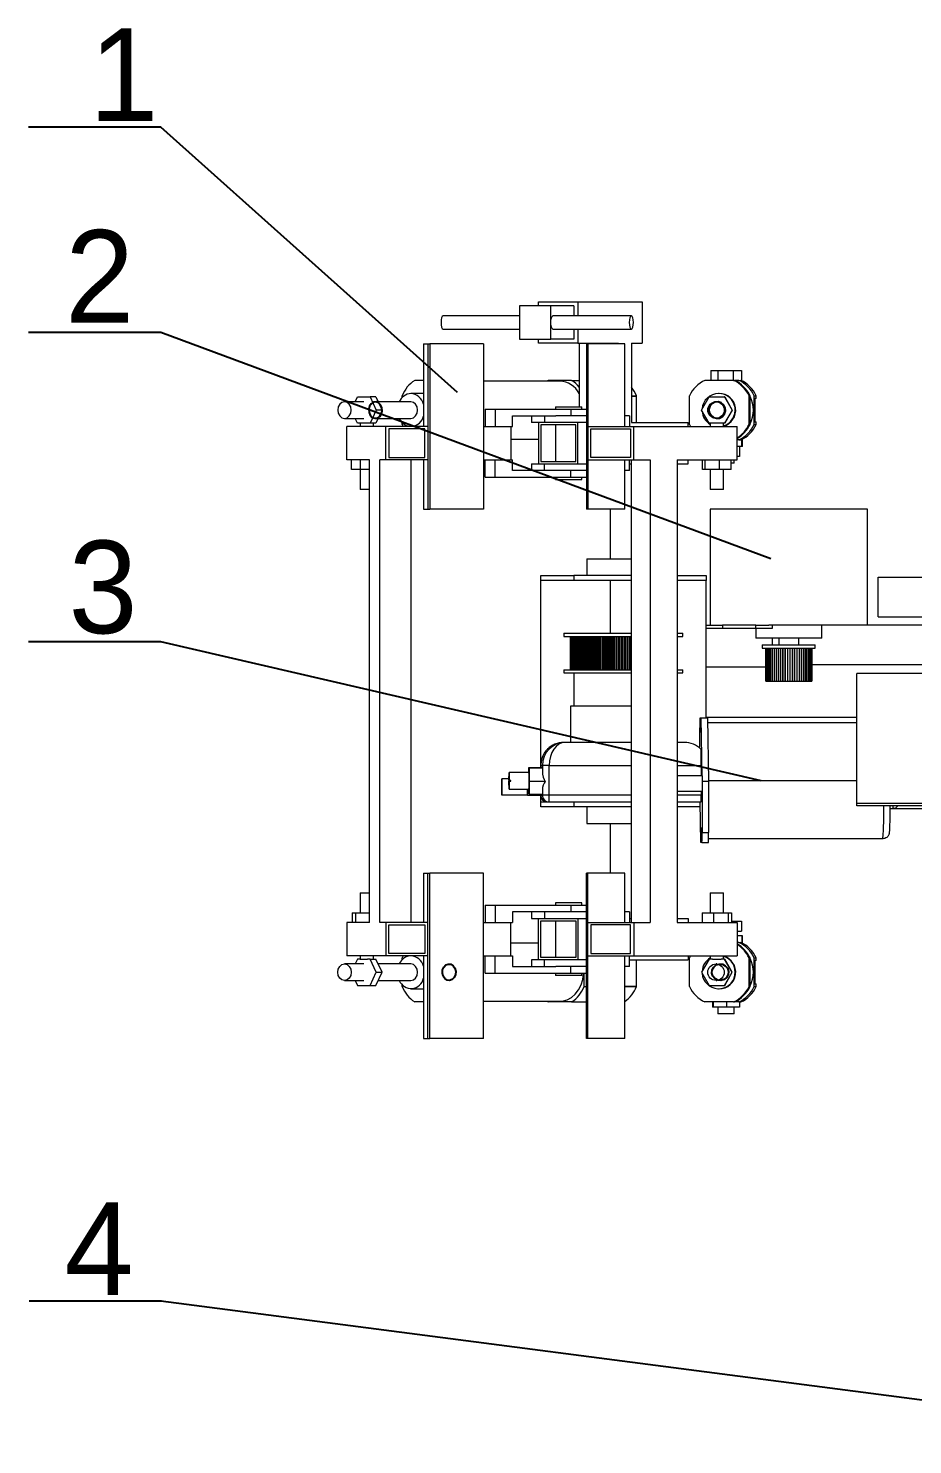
# Model space of a CAD drawing. Header units: millimetres. Extents: x 127 to 2222, y 23 to 864.
# Drawn here: x 127.3 to 261, y 576.8 to 791 of the extents above; entities that cross this region are included whole.
import ezdxf

# ---------------------------------------------------------------- set-up
doc = ezdxf.new("R2010")
doc.units = ezdxf.units.MM

msp = doc.modelspace()

# ---------------------------------------------------------------- linework, layer by layer
for p, q in [((147.33, 776), (127.33, 776)), ((192.22, 735.88), (147.33, 776)), ((147.33, 744.95), (127.33, 744.95)), ((239.57, 710.76), (147.33, 744.95)), ((147.33, 698.17), (127.33, 698.17)), ((238.09, 677.17), (147.33, 698.17)), ((147.44, 598.47), (127.44, 598.47)), ((314.33, 576.79), (147.33, 598.48))]:
    msp.add_line(p, q)
at = {"color": 7, "linetype": 'Continuous', "lineweight": 15}
for p, q in [((204.46, 749.6), (210.39, 749.6)), ((204.46, 748.98), (204.46, 749.6)), ((210.39, 749.6), (210.39, 747.48)), ((210.39, 749.6), (220.09, 749.6)), ((220.09, 749.6), (220.09, 743.35)), ((201.56, 747.48), (190.02, 747.48)), ((206.3, 748.98), (201.56, 748.98)), ((201.56, 748.98), (201.56, 746.48)), ((209.8, 748.98), (206.3, 748.98)), ((206.3, 746.48), (206.3, 748.98)), ((218.47, 747.48), (206.62, 747.48)), ((209.8, 748.98), (209.8, 747.48)), ((190.02, 745.48), (201.56, 745.48)), ((201.56, 746.48), (201.56, 743.98)), ((206.3, 743.98), (206.3, 746.48)), ((206.62, 745.48), (218.47, 745.48)), ((209.8, 745.48), (209.8, 743.98)), ((210.39, 745.48), (210.39, 743.35)), ((187.05, 743.23), (187.05, 730.73)), ((187.05, 743.23), (187.69, 743.23)), ((187.69, 743.23), (187.69, 718.23)), ((187.69, 743.23), (188.02, 743.23)), ((188.02, 743.23), (188.02, 718.23)), ((196.12, 743.23), (188.02, 743.23)), ((196.12, 743.23), (196.12, 718.23)), ((201.56, 743.98), (206.3, 743.98)), ((204.46, 743.35), (204.46, 743.98)), ((210.39, 743.35), (204.46, 743.35)), ((209.8, 743.98), (206.3, 743.98)), ((210.39, 743.35), (216.51, 743.35)), ((210.59, 743.35), (210.59, 733.73)), ((211.68, 743.23), (211.68, 718.23)), ((211.88, 743.23), (211.68, 743.23)), ((211.88, 743.23), (211.88, 718.23)), ((217.49, 743.23), (211.88, 743.23)), ((216.51, 743.35), (216.51, 743.23)), ((217.49, 730.73), (217.49, 743.23)), ((218.5, 743.35), (220.09, 743.35)), ((218.5, 743.35), (218.5, 731.35)), ((230.49, 739.23), (230.49, 737.73)), ((230.49, 739.23), (231.55, 739.23)), ((231.55, 739.23), (231.55, 737.73)), ((231.55, 739.23), (233.86, 739.23)), ((233.86, 739.23), (233.86, 737.73)), ((233.86, 739.23), (235.1, 739.23)), ((235.1, 739.23), (235.1, 737.73)), ((187.05, 737.73), (185.73, 737.73)), ((207.69, 737.6), (196.12, 737.6)), ((205.92, 737.73), (205.72, 737.6)), ((209.45, 737.73), (205.92, 737.73)), ((209.45, 737.73), (210.59, 737.73)), ((233.94, 737.73), (229.58, 737.73)), ((233.94, 737.73), (234.09, 737.73)), ((234.73, 737.73), (234.09, 737.73)), ((234.73, 737.73), (234.97, 737.73)), ((234.97, 737.73), (235.1, 737.73)), ((176.75, 734.48), (177.1, 735.23)), ((177.1, 735.23), (178.98, 735.23)), ((179.85, 735.23), (178.98, 735.23)), ((178.98, 735.23), (179.91, 733.23)), ((179.85, 735.23), (180.79, 733.23)), ((183.85, 735.14), (183.85, 735.41)), ((187.05, 735.73), (185.16, 735.73)), ((218.5, 735.41), (219.23, 735.41)), ((218.5, 735.35), (219.27, 735.35)), ((219.23, 735.35), (219.23, 735.41)), ((219.27, 731.35), (219.27, 735.35)), ((227.26, 731.05), (227.26, 735.41)), ((229.08, 733.23), (230.23, 735.23)), ((230.23, 735.23), (232.54, 735.23)), ((231.76, 735.73), (231.67, 735.73)), ((232.58, 735.23), (232.54, 735.23)), ((232.54, 735.23), (233.7, 733.23)), ((232.58, 735.23), (233.73, 733.23)), ((236.26, 731.05), (236.26, 735.41)), ((236.26, 735.41), (236.41, 735.41)), ((236.41, 731.05), (236.41, 735.41)), ((237.05, 735.41), (237.36, 735.41)), ((237.05, 731.05), (237.05, 735.41)), ((237.36, 734.98), (237.14, 734.98)), ((237.14, 734.98), (237.14, 731.48)), ((237.36, 734.98), (237.36, 735.41)), ((178.04, 734.48), (175.11, 734.48)), ((179.91, 733.23), (178.98, 731.23)), ((180.79, 733.23), (179.85, 731.23)), ((180.79, 733.23), (179.91, 733.23)), ((185.16, 734.48), (180.2, 734.48)), ((196.36, 733.35), (196.36, 730.73)), ((196.36, 733.35), (197.91, 733.35)), ((197.91, 733.35), (197.91, 730.73)), ((197.91, 733.35), (209.32, 733.35)), ((207.01, 733.73), (207.01, 733.35)), ((207.01, 733.73), (211.01, 733.73)), ((209.32, 733.35), (209.32, 732.35)), ((209.32, 733.35), (211.68, 733.35)), ((211.01, 733.35), (211.01, 733.73)), ((230.23, 731.23), (229.08, 733.23)), ((231.39, 734.48), (231.27, 734.48)), ((233.7, 733.23), (232.54, 731.23)), ((233.73, 733.23), (232.58, 731.23)), ((233.73, 733.23), (233.7, 733.23)), ((175.11, 731.98), (178.04, 731.98)), ((175.48, 725.73), (175.48, 730.73)), ((181.38, 730.73), (175.48, 730.73)), ((177.1, 731.23), (176.75, 731.98)), ((177.5, 731.23), (177.1, 731.23)), ((177.48, 731.23), (177.48, 730.73)), ((178.58, 731.23), (177.5, 731.23)), ((178.98, 731.23), (178.58, 731.23)), ((179.85, 731.23), (178.98, 731.23)), ((179.48, 730.73), (179.48, 731.23)), ((180.2, 731.98), (185.16, 731.98)), ((181.38, 725.73), (181.38, 730.73)), ((187.69, 730.73), (181.38, 730.73)), ((187.25, 730.38), (181.82, 730.38)), ((181.82, 730.38), (181.82, 726.08)), ((183.85, 731.05), (183.85, 731.32)), ((183.85, 731.05), (183.99, 730.73)), ((187.25, 726.08), (187.25, 730.38)), ((187.69, 730.73), (187.69, 725.73)), ((196.12, 730.73), (197.91, 730.73)), ((197.91, 730.73), (200.49, 730.73)), ((200.28, 730.73), (200.28, 725.73)), ((200.49, 732.35), (207.07, 732.35)), ((200.49, 730.73), (200.49, 732.35)), ((203.37, 732.35), (203.37, 731.35)), ((204.46, 731.35), (203.37, 731.35)), ((204.94, 731.35), (204.46, 731.35)), ((204.46, 731.35), (204.46, 725.1)), ((204.79, 731), (204.79, 725.45)), ((210.06, 731), (204.79, 731)), ((205.35, 731.35), (204.94, 731.35)), ((205.35, 732.35), (205.35, 731.35)), ((211.68, 731.35), (205.35, 731.35)), ((207.01, 731), (207.01, 725.45)), ((211.68, 732.35), (207.07, 732.35)), ((210.06, 725.45), (210.06, 731)), ((210.39, 725.1), (210.39, 731.35)), ((211.88, 730.73), (211.88, 725.73)), ((211.88, 730.73), (218.83, 730.73)), ((212.37, 730.38), (218.35, 730.38)), ((212.37, 726.08), (212.37, 730.38)), ((218.17, 732.35), (217.49, 732.35)), ((218.17, 732.35), (218.17, 730.73)), ((218.35, 730.38), (218.35, 726.08)), ((218.5, 731.35), (227.07, 731.35)), ((218.83, 725.73), (218.83, 730.73)), ((218.83, 730.73), (234.47, 730.73)), ((227.07, 730.73), (227.07, 731.35)), ((227.26, 731.05), (227.43, 730.73)), ((230.73, 731.23), (230.23, 731.23)), ((230.41, 731.23), (230.41, 730.73)), ((232.05, 731.23), (230.73, 731.23)), ((231.27, 731.98), (231.39, 731.98)), ((232.54, 731.23), (232.05, 731.23)), ((232.41, 730.73), (232.41, 731.23)), ((232.58, 731.23), (232.54, 731.23)), ((234.47, 725.73), (234.47, 730.73)), ((236.26, 731.05), (236.41, 731.05)), ((237.05, 731.05), (237.36, 731.05)), ((237.14, 731.48), (237.36, 731.48)), ((237.36, 731.05), (237.36, 731.48)), ((200.28, 728.85), (204.46, 728.85)), ((234.73, 728.73), (234.47, 728.73)), ((234.73, 728.73), (234.94, 728.73)), ((234.94, 728.73), (235.16, 728.73)), ((235.16, 727.73), (235.16, 728.73)), ((235.16, 728.73), (235.29, 728.73)), ((235.29, 727.73), (235.29, 728.73)), ((181.82, 726.08), (187.25, 726.08)), ((218.35, 726.08), (212.37, 726.08)), ((235.16, 727.73), (234.47, 727.73)), ((234.83, 726.23), (234.47, 726.23)), ((234.83, 727.73), (234.83, 726.23)), ((235.29, 727.73), (235.16, 727.73)), ((178.9, 725.73), (175.48, 725.73)), ((176.18, 724.23), (176.18, 725.73)), ((177.51, 724.23), (176.18, 724.23)), ((177.48, 724.23), (177.48, 721.23)), ((177.51, 724.23), (177.51, 725.73)), ((178.9, 724.23), (177.51, 724.23)), ((178.9, 655.73), (178.9, 725.73)), ((180.45, 655.73), (180.45, 725.73)), ((181.38, 725.73), (180.45, 725.73)), ((187.69, 725.73), (181.38, 725.73)), ((185.2, 655.73), (185.2, 725.73)), ((187.05, 725.73), (187.05, 718.23)), ((196.12, 725.73), (197.91, 725.73)), ((196.36, 723.1), (196.36, 725.73)), ((197.91, 723.1), (197.91, 725.73)), ((197.91, 725.73), (200.49, 725.73)), ((200.49, 724.1), (200.49, 725.73)), ((207.07, 724.1), (200.49, 724.1)), ((203.37, 725.1), (203.37, 724.1)), ((203.37, 725.1), (204.46, 725.1)), ((204.46, 725.1), (204.94, 725.1)), ((204.79, 725.45), (210.06, 725.45)), ((204.94, 725.1), (205.35, 725.1)), ((205.35, 725.1), (211.68, 725.1)), ((205.35, 724.1), (205.35, 725.1)), ((211.68, 724.1), (207.07, 724.1)), ((209.32, 723.1), (209.32, 724.1)), ((211.88, 725.73), (218.83, 725.73)), ((217.49, 718.23), (217.49, 725.73)), ((218.17, 724.1), (217.49, 724.1)), ((218.17, 724.1), (218.17, 725.73)), ((218.17, 725.1), (218.46, 725.1)), ((218.46, 725.73), (218.46, 655.73)), ((218.83, 725.73), (221.3, 725.73)), ((221.3, 725.73), (221.3, 655.73)), ((225.42, 725.73), (234.47, 725.73)), ((225.42, 725.73), (225.42, 655.73)), ((225.42, 725.1), (227.07, 725.1)), ((227.07, 725.1), (227.07, 725.73)), ((229.24, 724.23), (229.24, 725.73)), ((229.63, 724.23), (229.24, 724.23)), ((229.63, 724.23), (229.63, 725.73)), ((231.8, 724.23), (229.63, 724.23)), ((230.41, 724.23), (230.41, 721.23)), ((231.8, 724.23), (231.8, 725.73)), ((233.57, 724.23), (231.8, 724.23)), ((232.41, 721.23), (232.41, 724.23)), ((233.57, 724.23), (233.57, 725.73)), ((234.04, 725.23), (233.57, 725.23)), ((234.04, 725.23), (234.04, 725.73)), ((196.36, 723.1), (197.91, 723.1)), ((197.91, 723.1), (209.32, 723.1)), ((207.01, 723.1), (207.01, 722.73)), ((207.01, 722.73), (211.01, 722.73)), ((209.32, 723.1), (211.68, 723.1)), ((211.01, 722.73), (211.01, 723.1)), ((178.9, 721.23), (177.48, 721.23)), ((232.41, 721.23), (230.41, 721.23)), ((187.05, 718.23), (187.69, 718.23)), ((187.69, 718.23), (188.02, 718.23)), ((196.12, 718.23), (188.02, 718.23)), ((211.88, 718.23), (211.68, 718.23)), ((217.49, 718.23), (211.88, 718.23)), ((215.27, 718.23), (215.27, 710.73)), ((230.38, 718.23), (230.38, 700.73)), ((242.27, 718.23), (230.38, 718.23)), ((254.16, 718.23), (242.27, 718.23)), ((254.16, 700.73), (254.16, 718.23)), ((211.77, 710.73), (211.77, 708.23)), ((211.77, 710.73), (218.46, 710.73)), ((204.77, 707.48), (204.77, 708.23)), ((204.77, 708.23), (209.77, 708.23)), ((209.77, 707.48), (204.77, 707.48)), ((204.77, 679.2), (204.77, 707.48)), ((209.77, 708.23), (209.77, 707.48)), ((218.46, 708.23), (209.77, 708.23)), ((218.46, 707.48), (209.77, 707.48)), ((215.27, 707.48), (215.27, 699.48)), ((225.42, 708.23), (229.77, 708.23)), ((229.77, 707.48), (225.42, 707.48)), ((229.77, 708.23), (229.77, 707.48)), ((229.77, 700.73), (229.77, 707.48)), ((255.8, 701.98), (255.8, 707.98)), ((255.8, 707.98), (272.58, 707.98)), ((229.77, 700.23), (229.77, 700.73)), ((229.77, 700.73), (232.27, 700.73)), ((232.27, 700.73), (232.27, 700.23)), ((237.27, 700.73), (232.27, 700.73)), ((237.27, 700.23), (237.27, 700.73)), ((237.27, 700.73), (239.27, 700.73)), ((242.27, 700.73), (239.27, 700.73)), ((239.77, 700.73), (239.77, 700.23)), ((254.16, 700.73), (242.27, 700.73)), ((247.27, 698.73), (247.27, 700.73)), ((272.58, 700.73), (254.16, 700.73)), ((255.8, 701.98), (272.58, 701.98)), ((208.27, 699.48), (208.27, 698.98)), ((208.27, 699.48), (218.46, 699.48)), ((208.27, 698.98), (218.46, 698.98)), ((209.28, 698.98), (209.28, 693.98)), ((209.28, 693.98), (209.28, 698.98)), ((209.29, 693.98), (209.29, 698.98)), ((209.3, 698.98), (209.3, 693.98)), ((209.33, 693.98), (209.33, 698.98)), ((209.35, 698.98), (209.35, 693.98)), ((209.4, 693.98), (209.4, 698.98)), ((209.42, 698.98), (209.42, 693.98)), ((209.48, 693.98), (209.48, 698.98)), ((209.51, 698.98), (209.51, 693.98)), ((209.59, 693.98), (209.59, 698.98)), ((209.62, 698.98), (209.62, 693.98)), ((209.71, 693.98), (209.71, 698.98)), ((209.75, 698.98), (209.75, 693.98)), ((209.86, 693.98), (209.86, 698.98)), ((209.9, 698.98), (209.9, 693.98)), ((210.03, 693.98), (210.03, 698.98)), ((210.08, 698.98), (210.08, 693.98)), ((210.21, 693.98), (210.21, 698.98)), ((210.27, 698.98), (210.27, 693.98)), ((210.42, 693.98), (210.42, 698.98)), ((210.48, 698.98), (210.48, 693.98)), ((210.64, 693.98), (210.64, 698.98)), ((210.71, 698.98), (210.71, 693.98)), ((210.89, 693.98), (210.89, 698.98)), ((210.96, 698.98), (210.96, 693.98)), ((211.15, 693.98), (211.15, 698.98)), ((211.22, 698.98), (211.22, 693.98)), ((211.43, 693.98), (211.43, 698.98)), ((211.51, 698.98), (211.51, 693.98)), ((211.72, 693.98), (211.72, 698.98)), ((211.8, 698.98), (211.8, 693.98)), ((212.03, 693.98), (212.03, 698.98)), ((212.12, 698.98), (212.12, 693.98)), ((212.35, 693.98), (212.35, 698.98)), ((212.45, 698.98), (212.45, 693.98)), ((212.69, 693.98), (212.69, 698.98)), ((212.79, 698.98), (212.79, 693.98)), ((213.04, 693.98), (213.04, 698.98)), ((213.14, 698.98), (213.14, 693.98)), ((213.4, 693.98), (213.4, 698.98)), ((213.5, 698.98), (213.5, 693.98)), ((213.77, 693.98), (213.77, 698.98)), ((213.88, 698.98), (213.88, 693.98)), ((214.15, 693.98), (214.15, 698.98)), ((214.26, 698.98), (214.26, 693.98)), ((214.54, 693.98), (214.54, 698.98)), ((214.65, 698.98), (214.65, 693.98)), ((214.94, 693.98), (214.94, 698.98)), ((215.05, 698.98), (215.05, 693.98)), ((215.34, 693.98), (215.34, 698.98)), ((215.46, 698.98), (215.46, 693.98)), ((215.75, 693.98), (215.75, 698.98)), ((215.87, 698.98), (215.87, 693.98)), ((216.16, 693.98), (216.16, 698.98)), ((216.28, 698.98), (216.28, 693.98)), ((216.58, 693.98), (216.58, 698.98)), ((216.7, 698.98), (216.7, 693.98)), ((217, 693.98), (217, 698.98)), ((217.12, 698.98), (217.12, 693.98)), ((217.42, 693.98), (217.42, 698.98)), ((217.54, 698.98), (217.54, 693.98)), ((217.83, 693.98), (217.83, 698.98)), ((217.95, 698.98), (217.95, 693.98)), ((218.25, 693.98), (218.25, 698.98)), ((218.37, 698.98), (218.37, 693.98)), ((225.42, 699.48), (226.22, 699.48)), ((225.42, 698.98), (226.22, 698.98)), ((226.22, 699.48), (226.27, 699.48)), ((226.22, 698.98), (226.27, 698.98)), ((226.27, 698.98), (226.27, 699.48)), ((232.27, 700.23), (229.77, 700.23)), ((229.77, 686.71), (229.77, 700.23)), ((237.27, 700.23), (232.27, 700.23)), ((237.27, 700.23), (237.27, 698.73)), ((239.77, 700.23), (237.27, 700.23)), ((242.27, 698.73), (237.27, 698.73)), ((239.77, 698.73), (239.77, 697.73)), ((240.77, 698.73), (240.77, 697.73)), ((247.27, 698.73), (242.27, 698.73)), ((243.77, 697.73), (243.77, 698.73)), ((238.27, 697.73), (238.27, 697.23)), ((238.27, 697.73), (246.27, 697.73)), ((238.27, 697.23), (246.27, 697.23)), ((238.78, 692.23), (238.78, 697.23)), ((238.78, 697.23), (238.78, 692.23)), ((238.81, 697.23), (238.81, 692.23)), ((238.82, 692.23), (238.82, 697.23)), ((238.89, 697.23), (238.89, 692.23)), ((238.9, 692.23), (238.9, 697.23)), ((239, 697.23), (239, 692.23)), ((239.02, 692.23), (239.02, 697.23)), ((239.14, 697.23), (239.14, 692.23)), ((239.17, 692.23), (239.17, 697.23)), ((239.32, 697.23), (239.32, 692.23)), ((239.36, 692.23), (239.36, 697.23)), ((239.53, 697.23), (239.53, 692.23)), ((239.58, 692.23), (239.58, 697.23)), ((239.78, 697.23), (239.78, 692.23)), ((239.82, 692.23), (239.82, 697.23)), ((240.05, 697.23), (240.05, 692.23)), ((240.1, 692.23), (240.1, 697.23)), ((240.34, 697.23), (240.34, 692.23)), ((240.4, 692.23), (240.4, 697.23)), ((240.66, 697.23), (240.66, 692.23)), ((240.72, 692.23), (240.72, 697.23)), ((240.99, 697.23), (240.99, 692.23)), ((241.05, 692.23), (241.05, 697.23)), ((241.34, 697.23), (241.34, 692.23)), ((241.4, 692.23), (241.4, 697.23)), ((241.69, 697.23), (241.69, 692.23)), ((241.76, 692.23), (241.76, 697.23)), ((242.06, 697.23), (242.06, 692.23)), ((242.12, 692.23), (242.12, 697.23)), ((242.42, 697.23), (242.42, 692.23)), ((242.49, 692.23), (242.49, 697.23)), ((242.79, 697.23), (242.79, 692.23)), ((242.86, 692.23), (242.86, 697.23)), ((243.15, 697.23), (243.15, 692.23)), ((243.21, 692.23), (243.21, 697.23)), ((243.5, 697.23), (243.5, 692.23)), ((243.56, 692.23), (243.56, 697.23)), ((243.83, 697.23), (243.83, 692.23)), ((243.89, 692.23), (243.89, 697.23)), ((244.15, 697.23), (244.15, 692.23)), ((244.21, 692.23), (244.21, 697.23)), ((244.45, 697.23), (244.45, 692.23)), ((244.5, 692.23), (244.5, 697.23)), ((244.73, 697.23), (244.73, 692.23)), ((244.77, 692.23), (244.77, 697.23)), ((244.97, 697.23), (244.97, 692.23)), ((245.02, 692.23), (245.02, 697.23)), ((245.19, 697.23), (245.19, 692.23)), ((245.23, 692.23), (245.23, 697.23)), ((245.38, 697.23), (245.38, 692.23)), ((245.41, 692.23), (245.41, 697.23)), ((245.53, 697.23), (245.53, 692.23)), ((245.55, 692.23), (245.55, 697.23)), ((245.65, 697.23), (245.65, 692.23)), ((245.66, 692.23), (245.66, 697.23)), ((245.73, 697.23), (245.73, 692.23)), ((245.74, 692.23), (245.74, 697.23)), ((245.77, 697.23), (245.77, 692.23)), ((245.77, 692.23), (245.77, 697.23)), ((246.27, 697.23), (246.27, 697.73)), ((208.27, 693.98), (208.27, 693.48)), ((208.27, 693.98), (218.46, 693.98)), ((225.42, 693.98), (226.22, 693.98)), ((226.22, 693.98), (226.27, 693.98)), ((226.27, 693.48), (226.27, 693.98)), ((238.78, 694.35), (229.77, 694.35)), ((272.58, 694.73), (245.77, 694.73)), ((208.27, 693.48), (218.46, 693.48)), ((209.77, 693.48), (209.77, 688.48)), ((225.42, 693.48), (226.22, 693.48)), ((226.22, 693.48), (226.27, 693.48)), ((238.78, 692.23), (238.81, 692.23)), ((238.78, 692.23), (238.78, 692.23)), ((238.81, 692.23), (238.82, 692.23)), ((238.82, 692.23), (238.89, 692.23)), ((238.89, 692.23), (238.9, 692.23)), ((238.9, 692.23), (239, 692.23)), ((239, 692.23), (239.02, 692.23)), ((239.02, 692.23), (239.14, 692.23)), ((239.14, 692.23), (239.17, 692.23)), ((239.17, 692.23), (239.32, 692.23)), ((239.32, 692.23), (239.36, 692.23)), ((239.36, 692.23), (239.53, 692.23)), ((239.53, 692.23), (239.58, 692.23)), ((239.58, 692.23), (239.78, 692.23)), ((239.78, 692.23), (239.82, 692.23)), ((239.82, 692.23), (240.05, 692.23)), ((240.05, 692.23), (240.1, 692.23)), ((240.1, 692.23), (240.34, 692.23)), ((240.34, 692.23), (240.4, 692.23)), ((240.4, 692.23), (240.66, 692.23)), ((240.66, 692.23), (240.72, 692.23)), ((240.72, 692.23), (240.99, 692.23)), ((240.99, 692.23), (241.05, 692.23)), ((241.05, 692.23), (241.34, 692.23)), ((241.34, 692.23), (241.4, 692.23)), ((241.4, 692.23), (241.69, 692.23)), ((241.69, 692.23), (241.76, 692.23)), ((241.76, 692.23), (242.06, 692.23)), ((242.06, 692.23), (242.12, 692.23)), ((242.12, 692.23), (242.42, 692.23)), ((242.42, 692.23), (242.49, 692.23)), ((242.49, 692.23), (242.79, 692.23)), ((242.79, 692.23), (242.86, 692.23)), ((242.86, 692.23), (243.15, 692.23)), ((243.15, 692.23), (243.21, 692.23)), ((243.21, 692.23), (243.5, 692.23)), ((243.5, 692.23), (243.56, 692.23)), ((243.56, 692.23), (243.83, 692.23)), ((243.83, 692.23), (243.89, 692.23)), ((243.89, 692.23), (244.15, 692.23)), ((244.15, 692.23), (244.21, 692.23)), ((244.21, 692.23), (244.45, 692.23)), ((244.45, 692.23), (244.5, 692.23)), ((244.5, 692.23), (244.73, 692.23)), ((244.73, 692.23), (244.77, 692.23)), ((244.77, 692.23), (244.97, 692.23)), ((244.97, 692.23), (245.02, 692.23)), ((245.02, 692.23), (245.19, 692.23)), ((245.19, 692.23), (245.23, 692.23)), ((245.23, 692.23), (245.38, 692.23)), ((245.38, 692.23), (245.41, 692.23)), ((245.41, 692.23), (245.53, 692.23)), ((245.53, 692.23), (245.55, 692.23)), ((245.55, 692.23), (245.65, 692.23)), ((245.65, 692.23), (245.66, 692.23)), ((245.66, 692.23), (245.73, 692.23)), ((245.73, 692.23), (245.74, 692.23)), ((245.74, 692.23), (245.77, 692.23)), ((245.77, 692.23), (245.77, 692.23)), ((262.58, 693.39), (252.58, 693.39)), ((252.58, 673.74), (252.58, 693.39)), ((209.27, 688.48), (209.27, 682.98)), ((218.46, 688.48), (209.27, 688.48)), ((228.86, 686.71), (228.99, 686.71)), ((228.99, 686.71), (229.15, 677.91)), ((228.99, 686.71), (229.99, 686.71)), ((252.58, 686.73), (229.77, 686.73)), ((229.99, 686.71), (230.16, 677.14)), ((252.58, 685.92), (230.01, 685.92)), ((228.83, 682.11), (228.83, 685.21)), ((208.48, 682.98), (208.28, 682.98)), ((218.46, 682.98), (208.48, 682.98)), ((226.48, 682.98), (225.42, 682.98)), ((202.97, 678.42), (202.98, 679.2)), ((202.98, 679.2), (203.02, 679.13)), ((202.98, 679.2), (204.98, 679.2)), ((203.02, 679.13), (203.04, 677.1)), ((203.02, 679.13), (205.02, 679.13)), ((204.77, 679.48), (204.77, 679.2)), ((204.78, 679.48), (205.03, 679.48)), ((204.98, 679.2), (205.02, 679.13)), ((205.02, 679.13), (205.03, 678.6)), ((205.03, 679.48), (205.03, 678.6)), ((206.04, 679.48), (205.03, 679.48)), ((206.04, 674.98), (206.04, 679.48)), ((229.04, 679.48), (229.04, 677.91)), ((198.91, 674.98), (198.91, 677.48)), ((198.92, 677.48), (198.92, 674.98)), ((199.98, 677.23), (200.02, 677.23)), ((200.02, 677.1), (199.98, 677.1)), ((203, 678.42), (200, 678.42)), ((200.27, 677.23), (200.02, 677.23)), ((200.02, 677.1), (200.27, 677.1)), ((203.04, 677.1), (203.02, 675.13)), ((203.04, 677.1), (205.45, 677.1)), ((229.17, 677.91), (229.17, 677.14)), ((229.17, 677.14), (229.17, 675.54)), ((229.17, 677.14), (230.16, 677.14)), ((252.58, 677.17), (230.16, 677.17)), ((230.16, 677.14), (230.16, 669.34)), ((200, 675.92), (203, 675.92)), ((202.8, 674.98), (202.8, 675.92)), ((202.8, 674.98), (204.96, 674.98)), ((202.98, 675.21), (202.97, 675.92)), ((203.02, 675.13), (202.98, 675.21)), ((203.02, 675.13), (205.02, 675.13)), ((204.77, 673.98), (204.77, 674.98)), ((204.96, 675.13), (204.96, 674.98)), ((205.03, 674.98), (204.96, 674.98)), ((205.03, 675.79), (205.02, 675.13)), ((205.03, 675.79), (205.03, 674.98)), ((206.04, 674.98), (205.03, 674.98)), ((229.04, 675.54), (229.04, 674.98)), ((229.17, 675.54), (229.17, 669.34)), ((204.77, 673.23), (204.77, 673.98)), ((204.77, 673.98), (205.88, 673.98)), ((209.77, 673.23), (204.77, 673.23)), ((205.88, 673.98), (206.03, 673.98)), ((206.03, 673.98), (218.46, 673.98)), ((209.77, 673.98), (209.77, 673.23)), ((218.46, 673.23), (209.77, 673.23)), ((211.77, 673.23), (211.77, 670.73)), ((225.42, 673.98), (229.02, 673.98)), ((228.9, 673.23), (225.42, 673.23)), ((228.99, 667.84), (228.88, 673.98)), ((252.58, 673.39), (252.58, 673.74)), ((262.58, 673.74), (252.58, 673.74)), ((262.58, 673.39), (252.58, 673.39)), ((257.61, 673), (257.99, 673)), ((257.61, 672.98), (272.58, 672.98)), ((211.77, 670.73), (218.46, 670.73)), ((215.27, 670.73), (215.27, 663.23)), ((229.17, 669.34), (230.16, 669.34)), ((256.49, 668.42), (230.16, 668.42)), ((229.14, 667.84), (228.99, 667.84)), ((229.14, 667.84), (230.14, 667.84)), ((187.05, 663.23), (187.05, 655.73)), ((187.05, 663.23), (187.69, 663.23)), ((187.69, 638.23), (187.69, 663.23)), ((187.69, 663.23), (188.02, 663.23)), ((188.02, 638.23), (188.02, 663.23)), ((196.12, 663.23), (188.02, 663.23)), ((196.12, 638.23), (196.12, 663.23)), ((211.68, 638.23), (211.68, 663.23)), ((211.88, 663.23), (211.68, 663.23)), ((211.88, 638.23), (211.88, 663.23)), ((217.49, 663.23), (211.88, 663.23)), ((217.49, 655.73), (217.49, 663.23)), ((177.48, 660.23), (177.48, 657.23)), ((177.48, 660.23), (178.9, 660.23)), ((230.41, 660.23), (230.41, 657.23)), ((230.41, 660.23), (232.41, 660.23)), ((232.41, 657.23), (232.41, 660.23)), ((196.36, 658.35), (196.36, 655.73)), ((196.36, 658.35), (197.91, 658.35)), ((197.91, 658.35), (197.91, 655.73)), ((197.91, 658.35), (209.32, 658.35)), ((207.01, 658.73), (207.01, 658.35)), ((210.91, 658.73), (207.01, 658.73)), ((209.32, 658.35), (209.32, 657.35)), ((209.32, 658.35), (211.68, 658.35)), ((211.01, 658.73), (210.91, 658.73)), ((211.01, 658.35), (211.01, 658.73)), ((175.48, 655.73), (175.48, 650.73)), ((178.9, 655.73), (175.48, 655.73)), ((176.27, 657.23), (176.27, 655.73)), ((176.27, 657.23), (176.79, 657.23)), ((176.79, 657.23), (176.79, 655.73)), ((176.79, 657.23), (178.9, 657.23)), ((181.38, 655.73), (180.45, 655.73)), ((181.38, 655.73), (181.38, 650.73)), ((187.69, 655.73), (181.38, 655.73)), ((181.82, 655.38), (187.25, 655.38)), ((181.82, 651.08), (181.82, 655.38)), ((187.25, 655.38), (187.25, 651.08)), ((187.69, 650.73), (187.69, 655.73)), ((196.12, 655.73), (197.91, 655.73)), ((197.91, 655.73), (200.49, 655.73)), ((200.28, 650.73), (200.28, 655.73)), ((200.49, 657.35), (200.49, 655.73)), ((207.07, 657.35), (200.49, 657.35)), ((203.37, 657.35), (203.37, 656.35)), ((203.37, 656.35), (204.46, 656.35)), ((204.46, 656.35), (204.94, 656.35)), ((204.46, 650.1), (204.46, 656.35)), ((204.79, 656), (210.06, 656)), ((204.79, 650.45), (204.79, 656)), ((204.94, 656.35), (205.35, 656.35)), ((205.35, 657.35), (205.35, 656.35)), ((205.35, 656.35), (211.68, 656.35)), ((207.01, 656), (207.01, 650.45)), ((211.68, 657.35), (207.07, 657.35)), ((210.06, 656), (210.06, 650.45)), ((210.39, 656.35), (210.39, 650.1)), ((211.88, 650.73), (211.88, 655.73)), ((211.88, 655.73), (218.83, 655.73)), ((218.35, 655.38), (212.37, 655.38)), ((212.37, 655.38), (212.37, 651.08)), ((218.17, 657.35), (217.49, 657.35)), ((218.17, 657.35), (218.17, 655.73)), ((218.17, 656.35), (218.46, 656.35)), ((218.35, 651.08), (218.35, 655.38)), ((218.83, 655.73), (218.83, 650.73)), ((218.83, 655.73), (221.3, 655.73)), ((225.42, 656.35), (227.07, 656.35)), ((225.42, 655.73), (234.47, 655.73)), ((227.07, 656.35), (227.07, 655.73)), ((229.2, 657.23), (229.2, 655.73)), ((229.2, 657.23), (230.91, 657.23)), ((230.91, 657.23), (230.91, 655.73)), ((230.91, 657.23), (233.11, 657.23)), ((233.11, 657.23), (233.11, 655.73)), ((233.11, 657.23), (233.61, 657.23)), ((233.61, 657.23), (233.61, 655.73)), ((233.61, 655.95), (233.86, 655.95)), ((233.86, 655.95), (233.86, 655.73)), ((233.86, 655.95), (235.1, 655.95)), ((234.47, 655.73), (234.47, 650.73)), ((235.1, 655.95), (235.1, 654.45)), ((234.47, 654.45), (235.1, 654.45)), ((235.16, 653.73), (234.47, 653.73)), ((235.16, 653.73), (235.16, 652.73)), ((235.29, 653.73), (235.16, 653.73)), ((235.29, 652.73), (235.29, 653.73)), ((187.25, 651.08), (181.82, 651.08)), ((204.46, 652.6), (200.28, 652.6)), ((212.37, 651.08), (218.35, 651.08)), ((234.73, 652.73), (234.47, 652.73)), ((234.73, 652.73), (234.94, 652.73)), ((234.94, 652.73), (235.16, 652.73)), ((235.16, 652.73), (235.29, 652.73)), ((178.04, 649.48), (175.11, 649.48)), ((181.38, 650.73), (175.48, 650.73)), ((177.1, 650.23), (176.75, 649.48)), ((177.5, 650.23), (177.1, 650.23)), ((177.48, 650.73), (177.48, 650.23)), ((177.5, 650.23), (178.58, 650.23)), ((178.98, 650.23), (178.58, 650.23)), ((179.91, 648.23), (178.98, 650.23)), ((178.98, 650.23), (179.85, 650.23)), ((179.48, 650.23), (179.48, 650.73)), ((180.79, 648.23), (179.85, 650.23)), ((185.16, 649.48), (180.2, 649.48)), ((187.69, 650.73), (181.38, 650.73)), ((183.99, 650.73), (183.85, 650.41)), ((183.85, 650.14), (183.85, 650.41)), ((187.05, 650.73), (187.05, 638.23)), ((196.12, 650.73), (197.91, 650.73)), ((196.36, 648.1), (196.36, 650.73)), ((197.91, 648.1), (197.91, 650.73)), ((197.91, 650.73), (200.49, 650.73)), ((200.49, 650.73), (200.49, 649.1)), ((200.49, 649.1), (207.07, 649.1)), ((203.37, 650.1), (203.37, 649.1)), ((204.46, 650.1), (203.37, 650.1)), ((204.94, 650.1), (204.46, 650.1)), ((210.06, 650.45), (204.79, 650.45)), ((205.35, 650.1), (204.94, 650.1)), ((205.35, 649.1), (205.35, 650.1)), ((211.68, 650.1), (205.35, 650.1)), ((211.68, 649.1), (207.07, 649.1)), ((209.32, 648.1), (209.32, 649.1)), ((211.88, 650.73), (218.83, 650.73)), ((217.49, 638.23), (217.49, 650.73)), ((218.17, 649.1), (217.49, 649.1)), ((218.17, 649.1), (218.17, 650.73)), ((218.17, 650.1), (227.07, 650.1)), ((218.83, 650.73), (234.47, 650.73)), ((219.27, 646.1), (219.27, 650.1)), ((227.07, 650.73), (227.07, 650.1)), ((227.43, 650.73), (227.26, 650.41)), ((227.26, 646.05), (227.26, 650.41)), ((230.23, 650.23), (229.08, 648.23)), ((230.73, 650.23), (230.23, 650.23)), ((230.41, 650.73), (230.41, 650.23)), ((230.73, 650.23), (232.05, 650.23)), ((231.39, 649.48), (231.27, 649.48)), ((232.54, 650.23), (232.05, 650.23)), ((232.41, 650.23), (232.41, 650.73)), ((233.7, 648.23), (232.54, 650.23)), ((232.54, 650.23), (232.58, 650.23)), ((233.73, 648.23), (232.58, 650.23)), ((236.26, 646.05), (236.26, 650.41)), ((236.26, 650.41), (236.41, 650.41)), ((236.41, 646.05), (236.41, 650.41)), ((237.05, 646.05), (237.05, 650.41)), ((237.05, 650.41), (237.36, 650.41)), ((237.36, 649.98), (237.14, 649.98)), ((237.14, 649.98), (237.14, 646.48)), ((237.36, 649.98), (237.36, 650.41)), ((175.11, 646.98), (178.04, 646.98)), ((176.75, 646.98), (177.1, 646.23)), ((178.98, 646.23), (179.91, 648.23)), ((179.85, 646.23), (180.79, 648.23)), ((179.91, 648.23), (180.79, 648.23)), ((180.2, 646.98), (185.16, 646.98)), ((196.36, 648.1), (197.91, 648.1)), ((197.91, 648.1), (209.32, 648.1)), ((207.01, 648.1), (207.01, 647.73)), ((210.91, 647.73), (207.01, 647.73)), ((209.32, 648.1), (211.68, 648.1)), ((211.01, 647.73), (210.91, 647.73)), ((211.01, 647.73), (211.01, 648.1)), ((211.33, 646.05), (211.33, 648.1)), ((229.08, 648.23), (230.23, 646.23)), ((231.27, 646.98), (231.39, 646.98)), ((232.54, 646.23), (233.7, 648.23)), ((232.58, 646.23), (233.73, 648.23)), ((233.7, 648.23), (233.73, 648.23)), ((177.1, 646.23), (178.98, 646.23)), ((178.98, 646.23), (179.85, 646.23)), ((183.85, 646.05), (183.85, 646.32)), ((185.16, 645.73), (187.05, 645.73)), ((211.33, 646.05), (211.68, 646.05)), ((217.49, 646.1), (219.27, 646.1)), ((217.49, 646.05), (219.23, 646.05)), ((219.23, 646.05), (219.23, 646.1)), ((230.23, 646.23), (232.54, 646.23)), ((231.67, 645.73), (231.76, 645.73)), ((232.54, 646.23), (232.58, 646.23)), ((236.26, 646.05), (236.41, 646.05)), ((237.05, 646.05), (237.36, 646.05)), ((237.14, 646.48), (237.36, 646.48)), ((237.36, 646.05), (237.36, 646.48)), ((187.05, 643.73), (185.73, 643.73)), ((196.12, 643.85), (207.69, 643.85)), ((205.72, 643.85), (205.92, 643.73)), ((209.45, 643.73), (205.92, 643.73)), ((209.45, 643.73), (211.68, 643.73)), ((233.94, 643.73), (229.58, 643.73)), ((230.76, 643.73), (230.76, 642.95)), ((230.83, 642.95), (230.76, 642.95)), ((230.83, 643.73), (230.83, 642.95)), ((232.87, 642.95), (230.83, 642.95)), ((231.54, 642.95), (231.54, 641.95)), ((232.87, 643.73), (232.87, 642.95)), ((234.83, 642.95), (232.87, 642.95)), ((233.94, 643.73), (234.09, 643.73)), ((234.04, 641.95), (234.04, 642.95)), ((234.73, 643.73), (234.09, 643.73)), ((234.73, 643.73), (235.04, 643.73)), ((234.83, 643.73), (234.83, 642.95)), ((234.04, 641.95), (231.54, 641.95)), ((187.05, 638.23), (187.69, 638.23)), ((187.69, 638.23), (188.02, 638.23)), ((196.12, 638.23), (188.02, 638.23)), ((211.88, 638.23), (211.68, 638.23)), ((217.49, 638.23), (211.88, 638.23))]:
    msp.add_line(p, q, dxfattribs=at)
at = {"color": 8, "linetype": 'Continuous', "lineweight": 15}
for p, q in [((204.77, 679.48), (204.78, 679.48)), ((204.78, 679.2), (204.78, 679.48)), ((206.04, 679.48), (218.46, 679.48)), ((225.42, 679.48), (229.04, 679.48)), ((218.46, 674.98), (206.04, 674.98)), ((229.04, 674.98), (225.42, 674.98))]:
    msp.add_line(p, q, dxfattribs=at)
at = {"color": 7, "linetype": 'Continuous', "lineweight": 15, "flags": 128}
for points in [[(190.02, 747.48), (189.9, 747.4), (189.8, 747.19), (189.73, 746.86), (189.71, 746.48), (189.73, 746.1), (189.8, 745.77), (189.9, 745.56), (190.02, 745.48)], [(206.3, 746.48), (206.32, 746.86), (206.39, 747.19), (206.5, 747.4), (206.62, 747.48)], [(218.79, 746.48), (218.76, 746.86), (218.69, 747.19), (218.59, 747.4), (218.47, 747.48), (218.35, 747.4), (218.25, 747.19), (218.18, 746.86), (218.15, 746.48), (218.18, 746.1), (218.25, 745.77), (218.35, 745.56), (218.47, 745.48), (218.59, 745.56), (218.69, 745.77), (218.76, 746.1), (218.79, 746.48)], [(206.62, 745.48), (206.5, 745.56), (206.39, 745.77), (206.32, 746.1), (206.3, 746.48)], [(175.5, 734.38), (175.12, 734.48), (174.73, 734.39), (174.4, 734.12), (174.18, 733.71), (174.1, 733.23), (174.18, 732.76), (174.39, 732.35), (174.72, 732.08), (175.11, 731.98), (175.5, 732.07), (175.83, 732.34), (176.05, 732.75), (176.13, 733.23), (176.05, 733.7), (175.83, 734.11), (175.5, 734.38)], [(185.16, 731.98), (185.54, 732.08), (185.87, 732.35), (186.09, 732.75), (186.17, 733.23), (186.09, 733.71), (185.87, 734.11), (185.54, 734.38), (185.16, 734.48)], [(228.87, 685.21), (228.87, 685.49), (228.87, 685.74), (228.86, 685.9), (228.86, 685.96), (228.85, 685.9), (228.85, 685.74), (228.84, 685.49), (228.84, 685.21), (228.84, 684.92), (228.85, 684.68), (228.85, 684.51), (228.86, 684.46), (228.86, 684.51), (228.87, 684.68), (228.87, 684.92), (228.87, 685.21)], [(199.98, 677.23), (199.98, 677.69), (199.99, 678.08), (199.99, 678.33), (200, 678.42), (200.01, 678.33), (200.02, 678.08), (200.02, 677.69), (200.02, 677.23)], [(200.02, 677.1), (200.02, 676.65), (200.02, 676.26), (200.01, 676.01), (200, 675.92), (199.99, 676.01), (199.99, 676.26), (199.98, 676.65), (199.98, 677.1)], [(229.13, 669.34), (229.13, 669.05), (229.13, 668.81), (229.13, 668.65), (229.14, 668.59), (229.14, 668.65), (229.15, 668.81), (229.15, 669.05), (229.15, 669.34), (229.15, 669.63), (229.15, 669.87), (229.14, 670.03), (229.14, 670.09), (229.13, 670.03), (229.13, 669.87), (229.13, 669.63), (229.13, 669.34)], [(175.5, 647.08), (175.12, 646.98), (174.73, 647.07), (174.4, 647.34), (174.18, 647.75), (174.1, 648.23), (174.18, 648.7), (174.39, 649.11), (174.72, 649.38), (175.11, 649.48), (175.5, 649.39), (175.83, 649.12), (176.05, 648.71), (176.13, 648.23), (176.05, 647.76), (175.83, 647.35), (175.5, 647.08)], [(185.16, 646.98), (185.54, 647.08), (185.87, 647.35), (186.09, 647.75), (186.17, 648.23), (186.09, 648.71), (185.87, 649.11), (185.54, 649.38), (185.16, 649.48)], [(207.69, 643.85), (208.04, 643.88), (208.75, 644.06), (209.41, 644.4), (210, 644.91), (210.49, 645.55), (210.87, 646.3), (211.12, 647.13), (211.23, 648.01), (211.23, 648.1)]]:
    msp.add_lwpolyline(points, dxfattribs=at)
at = {"color": 7, "linetype": 'Continuous', "flags": 128}
for points in [[(179.9, 734.47), (179.5, 734.43), (179.15, 734.2), (178.9, 733.82), (178.79, 733.35), (178.82, 732.87), (179.01, 732.44), (179.32, 732.13), (179.69, 731.99), (180.09, 732.03), (180.44, 732.26), (180.69, 732.64), (180.8, 733.11), (180.77, 733.59), (180.58, 734.02), (180.27, 734.33), (179.9, 734.47)], [(231.58, 734.47), (231.1, 734.43), (230.66, 734.2), (230.36, 733.82), (230.21, 733.35), (230.26, 732.87), (230.49, 732.44), (230.87, 732.13), (231.33, 731.99), (231.82, 732.03), (232.25, 732.26), (232.56, 732.64), (232.7, 733.11), (232.65, 733.59), (232.42, 734.02), (232.05, 734.33), (231.58, 734.47)], [(191.01, 646.99), (190.62, 647.03), (190.27, 647.26), (190.02, 647.64), (189.91, 648.11), (189.94, 648.59), (190.13, 649.02), (190.44, 649.33), (190.81, 649.47), (191.21, 649.43), (191.56, 649.2), (191.81, 648.82), (191.92, 648.35), (191.88, 647.87), (191.7, 647.44), (191.39, 647.13), (191.01, 646.99)], [(232.02, 646.99), (231.53, 647.03), (231.1, 647.26), (230.79, 647.64), (230.65, 648.11), (230.7, 648.59), (230.93, 649.02), (231.3, 649.33), (231.77, 649.47), (232.25, 649.43), (232.68, 649.2), (232.99, 648.82), (233.14, 648.35), (233.09, 647.87), (232.86, 647.44), (232.48, 647.13), (232.02, 646.99)]]:
    msp.add_lwpolyline(points, dxfattribs=at)
at = {"color": 7, "linetype": 'Continuous', "lineweight": 15}
for centre in [(231.27, 733.23), (231.27, 648.23)]:
    msp.add_circle(centre, 1.25, dxfattribs=at)
for centre, radius, start, end in [((188.2, 733.8), 4.64, 122.1876, 159.7355), ((207.55, 734.19), 3.41, 27.0985, 87.6803), ((207.26, 734.12), 4.22, 38.0625, 58.7264), ((231.76, 733.23), 5, 115.8493, 154.1658), ((231.76, 733.23), 5, 25.8342, 64.1507), ((231.91, 733.23), 5, 25.8342, 64.1507), ((232.55, 733.23), 5, 25.8342, 64.1507), ((232.86, 733.23), 5, 25.8342, 64.1507), ((185.26, 733.72), 2.01, 92.997, 157.904), ((185, 733.63), 2.1, 13.8147, 85.8171), ((214.44, 733.55), 5.14, 21.2024, 37.9062), ((231.67, 733.23), 2.5, 90.0077, 176.1837), ((231.67, 733.23), 2.5, 287.135, 89.9867), ((231.76, 733.23), 2.5, 284.9457, 89.9868), ((232.55, 733.23), 4.38, 331.8487, 28.1513), ((231.67, 733.23), 2.5, 183.8279, 239.6024), ((185.17, 732.69), 1.91, 201.7357, 349.121), ((231.76, 733.23), 5, 302.8423, 334.165), ((231.91, 733.23), 5, 300.8296, 334.1652), ((232.55, 733.23), 5, 295.8493, 334.1658), ((232.86, 733.23), 5, 295.8493, 334.1658), ((249.88, 685.58), 21.06, 176.937, 181.0202), ((208.27, 679.48), 3.5, 90, 180), ((208.28, 679.48), 3.5, 90.0045, 180.0046), ((80.79, 679.63), 148.25, 359.9437, 0.8904), ((269.89, 677.17), 69.66, 179.946, 180.054), ((137.5, 677.17), 62.77, 359.9401, 0.0599), ((179.48, 677.17), 23.55, 356.9577, 3.0423), ((205.77, 674.98), 1, 180, 270), ((205.78, 674.98), 1, 179.9957, 269.996), ((206.03, 674.98), 1, 179.9953, 269.9964), ((192.01, 674.73), 14.04, 356.9369, 1.0202), ((215, 674.73), 14.04, 356.9371, 1.02), ((169.96, 673.62), 87.66, 357.3546, 359.8484), ((208.11, 668.96), 21.06, 356.9369, 1.0202), ((209.11, 668.96), 21.05, 356.9368, 1.0202), ((231.91, 648.23), 5, 25.8343, 59.1711), ((231.76, 648.23), 5, 25.8348, 57.1578), ((232.55, 648.23), 5, 25.8343, 64.1508), ((232.86, 648.23), 5, 25.8343, 64.1508), ((185.26, 648.72), 2.01, 92.9973, 157.9044), ((185, 648.63), 2.1, 13.8157, 85.8161), ((231.67, 648.23), 2.5, 183.8292, 72.8829), ((231.67, 648.23), 2.5, 120.3927, 176.1775), ((231.76, 648.23), 2.5, 270.0136, 75.0539), ((232.55, 648.23), 4.38, 331.8487, 28.1513), ((185.17, 647.69), 1.91, 201.7359, 349.1207), ((188.2, 647.66), 4.64, 200.2649, 237.8118), ((206.98, 647.66), 4.64, 302.188, 339.7353), ((214.85, 647.68), 4.68, 304.4513, 339.6569), ((231.76, 648.23), 5, 205.8346, 244.1501), ((231.76, 648.23), 5, 295.8499, 334.1653), ((231.91, 648.23), 5, 295.8499, 334.1653), ((232.55, 648.23), 5, 295.8499, 334.1653), ((232.86, 648.23), 5, 295.8499, 334.1653)]:
    msp.add_arc(centre, radius, start, end, dxfattribs=at)
at = {"color": 8, "linetype": 'Continuous', "lineweight": 15}
for centre, radius, start, end in [((199.78, 672.51), 56.86, 355.8727, 0.8836), ((256.22, 673.34), 1.81, 349.2547, 1.461)]:
    msp.add_arc(centre, radius, start, end, dxfattribs=at)
at = {"color": 7, "linetype": 'Continuous', "lineweight": 15}
for centre, major_axis, ratio, start_param, end_param in [((208.48, 679.48), (0, 3.5), 0.987106, 0, 1.570796), ((208.48, 679.48), (0, 3.5), 0.696343, 0, 1.570796), ((226.48, 679.48), (3.56, 0), 0.982636, 0.775193, 1.570796), ((206.03, 678.6), (-0.03, 1.87), 0.535742, 1.563616, 2.504781), ((206.03, 675.79), (0.03, 1.61), 0.620126, 0.640777, 1.581942)]:
    msp.add_ellipse(centre, major_axis=major_axis, ratio=ratio, start_param=start_param, end_param=end_param, dxfattribs=at)
for points, knots in [([(199.98, 677.48), (199.89, 677.48), (199.62, 677.48), (199.29, 677.48), (199.01, 677.48), (198.95, 677.48), (198.92, 677.48)], [0, 0, 0, 0, 0.143878, 0.468477, 0.734712, 1, 1, 1, 1]), ([(229.17, 677.91), (228.69, 677.91), (227.75, 677.91), (226.57, 677.91), (225.79, 677.91), (225.48, 677.91), (225.42, 677.91)], [0, 0, 0, 0, 0.3780061, 0.7551626, 0.9494933, 1, 1, 1, 1]), ([(202.8, 674.98), (202.4, 674.98), (201.56, 674.98), (200.5, 674.98), (199.71, 674.98), (199.28, 674.98), (199.01, 674.98), (198.95, 674.98), (198.92, 674.98)], [0, 0, 0, 0, 0.251517, 0.524514, 0.655828, 0.786321, 0.893351, 1, 1, 1, 1]), ([(229.17, 675.54), (228.69, 675.54), (227.75, 675.54), (226.57, 675.54), (225.79, 675.54), (225.48, 675.54), (225.42, 675.54)], [0, 0, 0, 0, 0.3780061, 0.7551626, 0.9494933, 1, 1, 1, 1]), ([(257.99, 673.02), (258.03, 673.02), (258.18, 673), (258.43, 673.09), (258.65, 673.23), (258.74, 673.35), (258.77, 673.39)], [0, 0, 0, 0, 0.130234, 0.515718, 0.824586, 1, 1, 1, 1]), ([(257.23, 668.76), (257.18, 668.7), (257.07, 668.58), (256.81, 668.45), (256.6, 668.43), (256.49, 668.42)], [0, 0, 0, 0, 0.250635, 0.625114, 1, 1, 1, 1]), ([(257.23, 668.74), (257.23, 668.75), (257.29, 668.8), (257.36, 668.92), (257.43, 669.07), (257.47, 669.18), (257.49, 669.28), (257.5, 669.37), (257.51, 669.45), (257.51, 669.49)], [0, 0, 0, 0, 0.006895, 0.141721, 0.255394, 0.357663, 0.486819, 0.712275, 1, 1, 1, 1])]:
    msp.add_open_spline(points, degree=3, knots=knots, dxfattribs=at)

# ---------------------------------------------------------------- texts
at = {"char_height": 14, "attachment_point": 1}
for s, insert in [('1', (136.55, 790.96)), ('2', (132.9, 760.45)), ('3', (133.41, 713.49)), ('4', (132.81, 613.45))]:
    msp.add_mtext_dynamic_manual_height_columns(s, width=21.0856, gutter_width=17.5, heights=[0], dxfattribs=dict(at, insert=insert))

doc.saveas('drawing.dxf')
